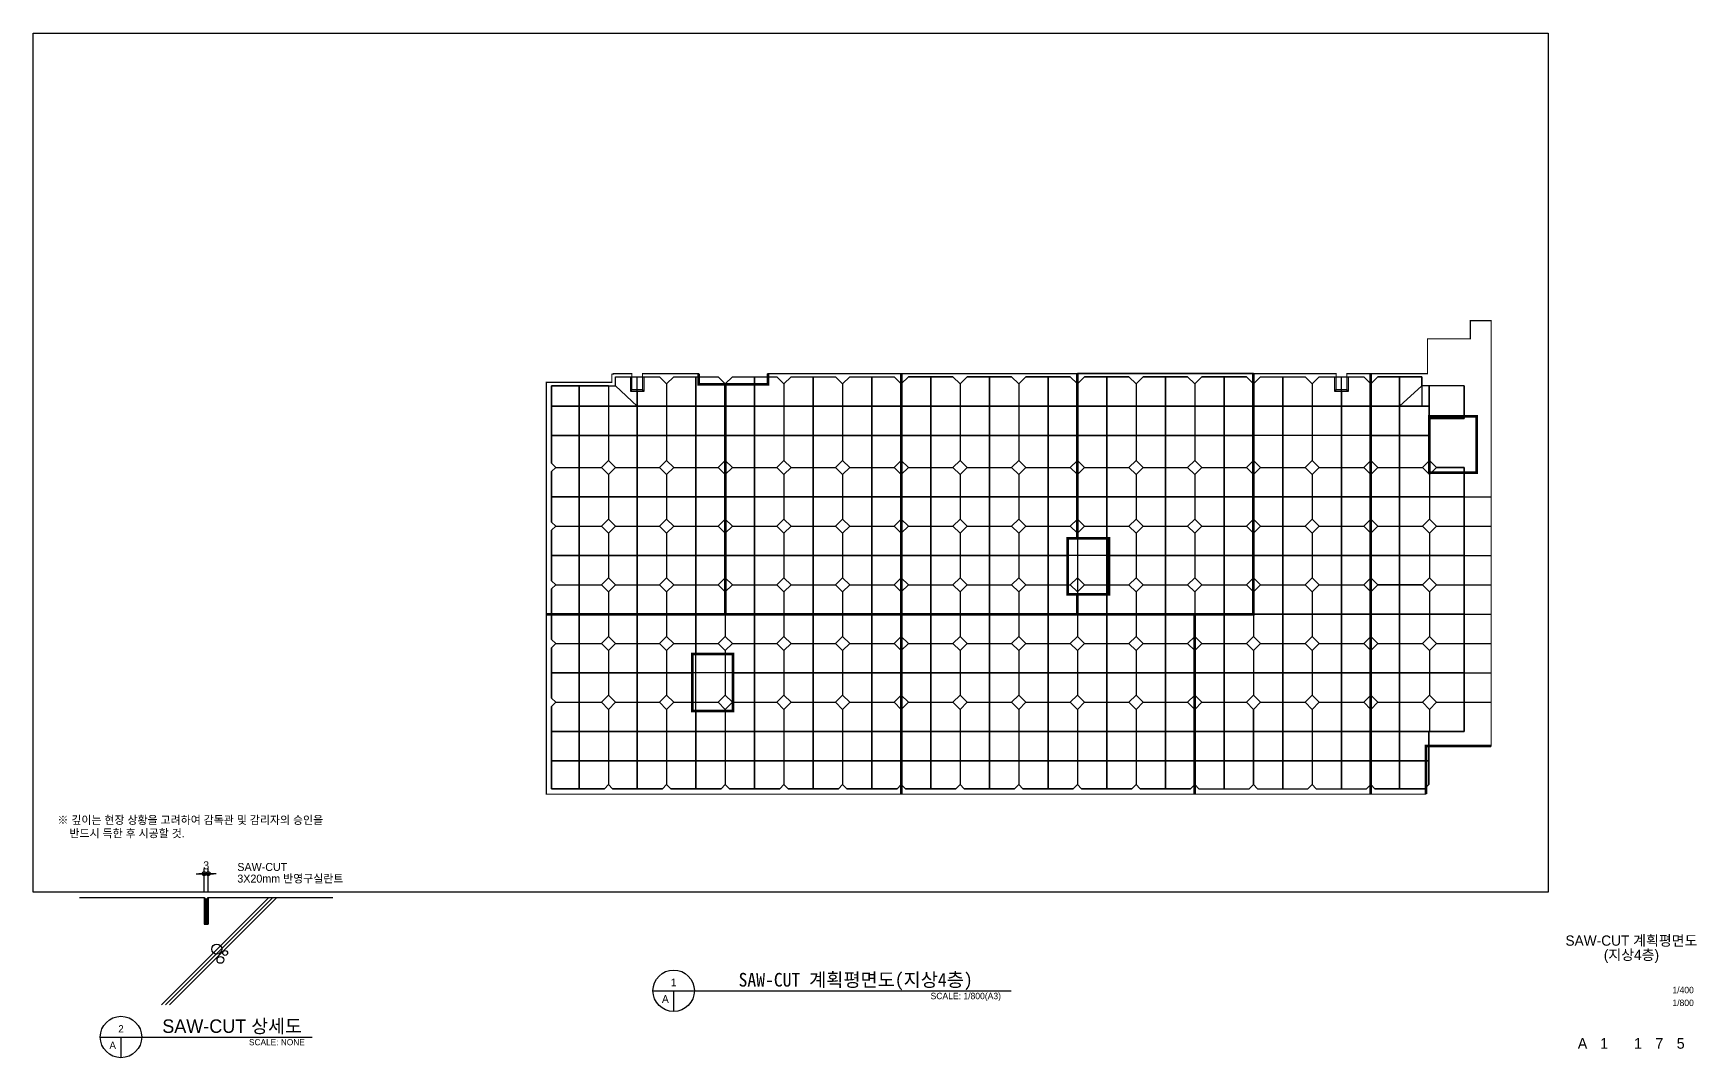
# Model space of a CAD drawing. Header units: millimetres. Extents: x -552870 to 1405794, y -1345622 to 197746.
# Drawn here: x 8000 to 319839, y -915813 to -723854 of the extents above; entities that cross this region are included whole.
import ezdxf
from ezdxf.enums import TextEntityAlignment as Align

# ---------------------------------------------------------------- set-up
doc = ezdxf.new("R2010")
doc.units = ezdxf.units.MM
doc.header["$LTSCALE"] = 1000
doc.header["$MEASUREMENT"] = 0
doc.header["$PDSIZE"] = -10
doc.layers.get('0').update_dxf_attribs({"linetype": 'CONTINUOUS'})
doc.layers.get('Defpoints').update_dxf_attribs({"color": 171, "linetype": 'CONTINUOUS'})
for name, color, linetype in [('CON', 2, 'CONTINUOUS'), ('DIM', 7, 'CONTINUOUS'), ('E3', 8, 'CONTINUOUS'), ('FIN', 5, 'CONTINUOUS'), ('LED', 7, 'CONTINUOUS'), ('SAW-CUT', 6, 'CONTINUOUS'), ('SYM', 7, 'CONTINUOUS'), ('TEXT', 3, 'CONTINUOUS'), ('TEXT-TITLE', 6, 'CONTINUOUS'), ('TEXT-기입', 6, 'CONTINUOUS'), ('WIPEOUT', 6, 'CONTINUOUS')]:
    doc.layers.add(name, color=color, linetype=linetype)
doc.styles.add('CGS', font='cgse', dxfattribs={"bigfont": 'cgs'})
doc.styles.add('궁서체', font='GungsuhChe.ttf')
doc.styles.add('나눔바른고딕', font='')
doc.styles.get('나눔바른고딕').set_extended_font_data('나눔바른고딕')
doc.dimstyles.new('400 NDIM', dxfattribs={"dimscale": 400, "dimtxt": 3, "dimasz": 1, "dimexe": 2, "dimexo": 2, "dimgap": 1.5, "dimtad": 1, "dimdec": 0, "dimrnd": 0.25, "dimdsep": 46, "dimtxsty": '나눔바른고딕', "dimblk": 'DOT0', "dimcen": 1, "dimdle": 8, "dimclrd": 7, "dimclre": 7, "dimclrt": 7, "dimadec": 0, "dimazin": 0, "dimtfac": 1, "dimtdec": 0, "dimtix": 1, "dimtmove": 2, "dimatfit": 3, "dimldrblk": 'DOT0', "dimfxl": 1, "dimtolj": 1, "dimtzin": 0, "dimlwd": -1, "dimlwe": -1, "dimarcsym": 0})

# ---------------------------------------------------------------- blocks, each defined once
blk = doc.blocks.new('DOT0')
blk.add_line((-3, 0), (3, 0))
at = {"color": 6}
blk.add_circle((0, 0), 0.75, dxfattribs=at)
blk = doc.blocks.new('*D419')
at = {"layer": 'Defpoints', "color": 0, "transparency": 16777216}
for p in [(24300, -10316), (23700, -13905), (24300, -13905)]:
    blk.add_point(p, dxfattribs=at)
at = {"layer": 'DIM', "color": 7, "transparency": 16777216}
for p, q in [((23700, -13105), (23700, -9516)), ((24300, -13105), (24300, -9516)), ((23300, -10316), (22900, -10316)), ((23700, -10316), (24300, -10316)), ((24700, -10316), (25100, -10316))]:
    blk.add_line(p, q, dxfattribs=at)
at = {"layer": 'DIM', "color": 7, "transparency": 16777216, "xscale": 400, "yscale": 400, "zscale": 400}
blk.add_blockref('DOT0', (23700, -10316), dxfattribs=at)
at = {"layer": 'DIM', "color": 7, "transparency": 16777216, "xscale": 400, "yscale": 400, "zscale": 400, "rotation": 180}
blk.add_blockref('DOT0', (24300, -10316), dxfattribs=at)
at = {"layer": 'DIM', "color": 7, "transparency": 16777216, "insert": (24000, -9066), "char_height": 1200, "attachment_point": 5, "style": '나눔바른고딕'}
blk.add_mtext('\\A1;3', dxfattribs=at)
blk = doc.blocks.new('A$C4CB6089A')
at = {"layer": 'SYM'}
for p, q in [((8119.8, -34800), (39880.2, -34800)), ((11222.8, -34800), (11222.8, -37903))]:
    blk.add_line(p, q, dxfattribs=at)
blk.add_circle((11222.8, -34800), 3103, dxfattribs=at)
at = {"layer": 'TEXT', "style": '나눔바른고딕'}
blk.add_text('SAW-CUT 상세도', height=2016.97, dxfattribs=at).set_placement((17422.4, -33170.9), align=Align.MIDDLE_LEFT)
for s, p in [('2', (11222.8, -33558.8)), ('A', (9981.6, -36041.2))]:
    blk.add_text(s, height=1086.1, dxfattribs=at).set_placement(p, align=Align.MIDDLE)
blk.add_text('SCALE: NONE', height=930.909, dxfattribs=at).set_placement((38794.6, -35110.3), align=Align.TOP_RIGHT)
blk.add_wipeout([(0, 0), (0, -30000), (48000, -30000), (48000, 0)]).dxf.layer = 'WIPEOUT'
at = {"layer": 'FIN', "ltscale": 1000}
h = blk.add_hatch(dxfattribs=at)
h.set_pattern_fill('ANSI37', color=256, scale=50)
h.set_pattern_definition([(45, (-2497979.52, -916950.34), (-112.2532015, 112.2532015), []), (135, (-2497979.52, -916950.34), (-112.2532015, -112.2532015), [])])
edge = h.paths.add_edge_path()
edge.add_line((23700, -17905.3), (24300, -17905.3))
edge.add_line((24300, -17905.3), (24300, -13905.3))
edge.add_arc((24000, -13780.3), 325, 202.619865, 337.380135, ccw=False)
edge.add_line((23700, -13905.3), (23700, -17905.3))
at = {"layer": 'CON'}
for p, q in [((5000, -13905.3), (23700, -13905.3)), ((23700, -13905.3), (23700, -17905.3)), ((24300, -13905.3), (43000, -13905.3)), ((24300, -13905.3), (24300, -17905.3)), ((23700, -17905.3), (24300, -17905.3))]:
    blk.add_line(p, q, dxfattribs=at)
at = {"layer": 'E3'}
for p, q in [((33417.8, -13905.3, -605856.8), (17323.1, -30000, -605856.8)), ((34017.8, -13905.3, -605856.8), (17923.1, -30000, -605856.8)), ((34617.8, -13905.3, -605856.8), (18523.1, -30000, -605856.8))]:
    blk.add_line(p, q, dxfattribs=at)
for centre, radius in [((25594, -21625.3), 740.8), ((26850.1, -22198), 363.1), ((26127.9, -23250.3), 502.9)]:
    blk.add_circle(centre, radius, dxfattribs=at)
at = {"layer": 'FIN', "ltscale": 1000}
blk.add_arc((24000, -13780.3), 325, 202.619865, 337.380135, dxfattribs=at)
at = {"layer": 'LED', "ltscale": 0.5}
blk.add_lwpolyline([(24000, -14005.3, 0, 400, 0), (24600, -12966, 0, 0, 0), (26712.7, -9306.7, 0, 0, 0), (28468.6, -9306.7, 0, 0, 0)], format="xyseb", dxfattribs=at)
at = {"layer": 'TEXT', "style": '나눔바른고딕'}
for s, p in [('※ 깊이는 현장 상황을 고려하여 감독관 및 감리자의 승인을', (1699.5, -2270)), ('반드시 득한 후 시공할 것.', (3499.5, -4270)), ('SAW-CUT', (28673.1, -9306.7)), ('3X20mm 반영구실란트', (28673.1, -11053))]:
    blk.add_text(s, height=1200, dxfattribs=at).set_placement(p, align=Align.MIDDLE_LEFT)
at = {"layer": 'DIM'}
dim = blk.add_linear_dim(base=(24300, -10315.8), p1=(23700, -13905.3), p2=(24300, -13905.3), text='3', dimstyle='400 NDIM', dxfattribs=at)
dim.commit()
dim.dimension.update_dxf_attribs({"geometry": '*D419', "text_midpoint": (24000, -9065.8)})

msp = doc.modelspace()

# ---------------------------------------------------------------- linework, layer by layer
at = {"color": 6, "ltscale": 10000}
msp.add_line((268306, -788209), (268306, -793709), dxfattribs=at)
at = {"color": 2, "ltscale": 10000, "const_width": 200}
for points in [[(281280, -857407), (281280, -777709), (277395, -777709), (277395, -781124), (269355, -781124), (269355, -787634), (258730, -787634), (258730, -866409), (269080, -866409), (269080, -857409), (281280, -857407)], [(104180, -789259), (104180, -832709), (137730, -832709), (137730, -789634), (132730, -789634), (132730, -787634), (122230, -787634), (122230, -790634), (120230, -790634), (120230, -787634), (116743, -787634), (116743, -787709), (116480, -787709), (116480, -789259), (104180, -789259)], [(137730, -789634), (137730, -832709), (170730, -832709), (170730, -787634), (145730, -787634), (145730, -789634), (137730, -789634), (137730, -789634)], [(203730, -787634), (203730, -818509), (201930, -818509), (201930, -829009), (203730, -829009), (203730, -832709), (170730, -832709), (170730, -787634), (203730, -787634)], [(236730, -827459), (236730, -787634), (203730, -787634), (203730, -818509), (209680, -818509), (209680, -829009), (203730, -829009), (203730, -832709), (236730, -832709), (236730, -827459)], [(258730, -866409), (225730, -866409), (225728, -832709), (236729, -832709), (236730, -787634), (252230, -787634), (252230, -790634), (254230, -790634), (254230, -787634), (258730, -787634), (258730, -866409)], [(269730, -795609), (269730, -806209), (278580, -806209), (278580, -795609), (269730, -795609)], [(104180, -832709), (104180, -866409), (170730, -866409), (170730, -832719), (104180, -832709)], [(170730, -832719), (170730, -866409), (225730, -866409), (225730, -832709), (170730, -832719), (170730, -866409)], [(131580, -840159), (131580, -850859), (139180, -850859), (139180, -840159), (131580, -840159)]]:
    msp.add_lwpolyline(points, dxfattribs=at)
at = {"color": 114, "ltscale": 10000, "true_color": 0x139b48}
for points in [[(105180, -832709), (105180, -827984), (105954, -827209), (105180, -826435), (105180, -816984), (105954, -816209), (105180, -815435), (105180, -805984), (105954, -805209), (105180, -804435), (105180, -789909), (117154, -789909), (117154, -788209), (119930, -788209), (119930, -790934), (122530, -790934), (122530, -788209), (125406, -788209), (126730, -789534), (128054, -788209), (136406, -788209), (137730, -789534), (137730, -803885), (136406, -805209), (137730, -806534), (137730, -814885), (136406, -816209), (137730, -817534), (137730, -825885), (136406, -827209), (137730, -828534), (137730, -832709)], [(132230, -788209), (132230, -832709)], [(137730, -789534), (139054, -788209), (147406, -788209), (148730, -789534), (150054, -788209), (158406, -788209), (159730, -789534), (161054, -788209), (169406, -788209), (170730, -789534)], [(143230, -788209), (143230, -832709)], [(154230, -788209), (154230, -832709)], [(165230, -788209), (165230, -832709)], [(203730, -789534), (202406, -788209), (194054, -788209), (192730, -789534), (191406, -788209), (183054, -788209), (181730, -789534), (180406, -788209), (172054, -788209), (170730, -789534), (170730, -803885), (172054, -805209), (170730, -806534), (170730, -814885), (172054, -816209), (170730, -817534), (170730, -825885), (172054, -827209), (170730, -828534), (170730, -832709)], [(176230, -788209), (176230, -832709)], [(187230, -788209), (187230, -832709)], [(198230, -788209), (198230, -832709)], [(236730, -789534), (235406, -788209), (227054, -788209), (225730, -789534), (224406, -788209), (216054, -788209), (214730, -789534), (213406, -788209), (205054, -788209), (203730, -789534), (203730, -803885), (205054, -805209), (203730, -806534), (203730, -814885), (205054, -816209), (203730, -817534)], [(209230, -788209), (209230, -832709)], [(220230, -788209), (220230, -832709)], [(231230, -788209), (231230, -832709)], [(238054, -827209), (236730, -825885), (236729, -817533), (238054, -816209), (236730, -814885), (236730, -806534), (238054, -805209), (236730, -803885), (236730, -789534), (238054, -788209), (246406, -788209), (247730, -789534), (249054, -788209), (251930, -788209), (251930, -790934), (254530, -790934), (254530, -788209), (257406, -788209), (258730, -789534)], [(242230, -788209), (242230, -827209)], [(276255, -827209), (276255, -805209), (271054, -805209), (269730, -803885), (269730, -796059), (276255, -796059), (276255, -789909), (268306, -789909), (268306, -788209), (260054, -788209), (258730, -789534), (258730, -803885), (260054, -805209), (258730, -806534), (258730, -814885), (260054, -816209), (258730, -817534), (258730, -825885), (260054, -827209), (258730, -828534), (258730, -836885), (260054, -838209), (258730, -839534), (258730, -847885), (260054, -849209), (258730, -850534), (258730, -864635), (259504, -865409), (268856, -865409), (269630, -864635), (269630, -854709), (276255, -854709), (276255, -827209)], [(264130, -788209), (264130, -827209), (264130, -865409)], [(110330, -789909), (110330, -832709)], [(115830, -789909), (115830, -803885)], [(117154, -789909), (121230, -793709)], [(120230, -790634), (119930, -790934)], [(121230, -790934), (121230, -832709)], [(122230, -790634), (122530, -790934)], [(126730, -789534), (126730, -803885)], [(148730, -789534), (148730, -803885)], [(159730, -789534), (159730, -803885)], [(181730, -789534), (181730, -803885)], [(192730, -789534), (192730, -803885)], [(214730, -789534), (214730, -803885)], [(225730, -789534), (225730, -803885)], [(247730, -789534), (247730, -803885)], [(252230, -790634), (251930, -790934)], [(253230, -790934), (253230, -827209)], [(254230, -790634), (254530, -790934)], [(268306, -789909), (264130, -793709)], [(269730, -796059), (269730, -789909)], [(105182, -793709), (137730, -793709)], [(137730, -793709), (170730, -793709)], [(170730, -793709), (203730, -793709)], [(203730, -793709), (236730, -793709)], [(236730, -793709), (258730, -793709)], [(258730, -793709), (269730, -793709)], [(105180, -799209), (137730, -799209)], [(137730, -799209), (170730, -799209)], [(170730, -799209), (203730, -799209)], [(203730, -799209), (236730, -799209)], [(258730, -799209), (236730, -799209)], [(258730, -799209), (269730, -799209)], [(115830, -803885), (114506, -805209), (115830, -806534), (117154, -805209), (115830, -803885)], [(126730, -803885), (125406, -805209), (126730, -806534), (128054, -805209), (126730, -803885)], [(137730, -803885), (139054, -805209), (137730, -806534)], [(148730, -803885), (147406, -805209), (148730, -806534), (150054, -805209), (148730, -803885)], [(159730, -803885), (158406, -805209), (159730, -806534), (161054, -805209), (159730, -803885)], [(170730, -803885), (169406, -805209), (170730, -806534)], [(181730, -803885), (180406, -805209), (181730, -806534), (183054, -805209), (181730, -803885)], [(192730, -803885), (191406, -805209), (192730, -806534), (194054, -805209), (192730, -803885)], [(203730, -803885), (202406, -805209), (203730, -806534)], [(214730, -803885), (213406, -805209), (214730, -806534), (216054, -805209), (214730, -803885)], [(225730, -803885), (224406, -805209), (225730, -806534), (227054, -805209), (225730, -803885)], [(236730, -803885), (235406, -805209), (236730, -806534)], [(247730, -803885), (246406, -805209), (247730, -806534), (249054, -805209), (247730, -803885)], [(258730, -803885), (257406, -805209), (258730, -806534)], [(269730, -803885), (268406, -805209), (269730, -806534), (271054, -805209)], [(105954, -805209), (114506, -805209)], [(115830, -806534), (115830, -814885)], [(117154, -805209), (125506, -805209)], [(126730, -806534), (126730, -814885)], [(128054, -805209), (136406, -805209)], [(139054, -805209), (147406, -805209)], [(148730, -806534), (148730, -814885)], [(150054, -805209), (158406, -805209)], [(159730, -806534), (159730, -814885)], [(161054, -805209), (169406, -805209)], [(172054, -805209), (180406, -805209)], [(181730, -806534), (181730, -814885)], [(183054, -805209), (191406, -805209)], [(192730, -806534), (192730, -814885)], [(194054, -805209), (202406, -805209)], [(205054, -805209), (213406, -805209)], [(214730, -806534), (214730, -814885)], [(216054, -805209), (224406, -805209)], [(225730, -806534), (225730, -814885)], [(227054, -805209), (235406, -805209)], [(238054, -805209), (246406, -805209)], [(247730, -806534), (247730, -814885)], [(249054, -805209), (257406, -805209)], [(260054, -805209), (268406, -805209)], [(269730, -806534), (269730, -814885)], [(105182, -810709), (137730, -810709)], [(137730, -810709), (170730, -810709)], [(170730, -810709), (203730, -810709)], [(203730, -810709), (236730, -810709)], [(236729, -810709), (258730, -810709)], [(258730, -810709), (281280, -810709)], [(105954, -816209), (114506, -816209)], [(115830, -814885), (114506, -816209), (115830, -817534), (117154, -816209), (115830, -814885)], [(117054, -816209), (125406, -816209)], [(126730, -814885), (125406, -816209), (126730, -817534), (128054, -816209), (126730, -814885)], [(128054, -816209), (136406, -816209)], [(137730, -814885), (139054, -816209), (137730, -817534)], [(139054, -816209), (147406, -816209)], [(148730, -814885), (147406, -816209), (148730, -817534), (150054, -816209), (148730, -814885)], [(150054, -816209), (158406, -816209)], [(159730, -814885), (158406, -816209), (159730, -817534), (161054, -816209), (159730, -814885)], [(161054, -816209), (169406, -816209)], [(170730, -814885), (169406, -816209), (170730, -817534)], [(172054, -816209), (180406, -816209)], [(181730, -814885), (180406, -816209), (181730, -817534), (183054, -816209), (181730, -814885)], [(183054, -816209), (191406, -816209)], [(192730, -814885), (191406, -816209), (192730, -817534), (194054, -816209), (192730, -814885)], [(194054, -816209), (202406, -816209)], [(203730, -814885), (202406, -816209), (203730, -817534)], [(205054, -816209), (213406, -816209)], [(214730, -814885), (213406, -816209), (214730, -817534), (216054, -816209), (214730, -814885)], [(216054, -816209), (224406, -816209)], [(225730, -814885), (224406, -816209), (225730, -817534), (227054, -816209), (225730, -814885)], [(227054, -816209), (235406, -816209)], [(236730, -814885), (235406, -816209), (236730, -817534)], [(238054, -816209), (246406, -816209)], [(247730, -814885), (246406, -816209), (247730, -817534), (249054, -816209), (247730, -814885)], [(249054, -816209), (257406, -816209)], [(258730, -814885), (257406, -816209), (258730, -817534)], [(260054, -816209), (268406, -816209)], [(269730, -814885), (268406, -816209), (269730, -817534), (271054, -816209), (269730, -814885)], [(271054, -816209), (281280, -816209)], [(115830, -817534), (115830, -825885)], [(126730, -817534), (126730, -825885)], [(148730, -817534), (148730, -825885)], [(159730, -817534), (159730, -825885)], [(181730, -817534), (181730, -825885)], [(192730, -817534), (192730, -825885)], [(214730, -817534), (214730, -825885)], [(225730, -817534), (225730, -825885)], [(247730, -817534), (247730, -825885)], [(269730, -817534), (269730, -825885)], [(105182, -821709), (137730, -821709)], [(137730, -821709), (170730, -821709)], [(170730, -821709), (201930, -821709)], [(209680, -821709), (236729, -821709)], [(236729, -821709), (258730, -821709)], [(258730, -821709), (281280, -821709)], [(115830, -825885), (114506, -827209), (115830, -828534), (117154, -827209), (115830, -825885)], [(126730, -825885), (125406, -827209), (126730, -828534), (128054, -827209), (126730, -825885)], [(137730, -825885), (139054, -827209), (137730, -828534)], [(148730, -825885), (147406, -827209), (148730, -828534), (150054, -827209), (148730, -825885)], [(159730, -825885), (158406, -827209), (159730, -828534), (161054, -827209), (159730, -825885)], [(170730, -825885), (169406, -827209), (170730, -828534)], [(181730, -825885), (180406, -827209), (181730, -828534), (183054, -827209), (181730, -825885)], [(192730, -825885), (191406, -827209), (192730, -828534), (194054, -827209), (192730, -825885)], [(214730, -825885), (213406, -827209), (214730, -828534), (216054, -827209), (214730, -825885)], [(225730, -825885), (224406, -827209), (225730, -828534), (227054, -827209), (225730, -825885)], [(236730, -825885), (235406, -827209), (236730, -828534)], [(247730, -825885), (246406, -827209), (247730, -828534), (249054, -827209), (247730, -825885)], [(258730, -825885), (257406, -827209), (258730, -828534)], [(269730, -825885), (268406, -827209), (269730, -828534), (271054, -827209), (269730, -825885)], [(105954, -827209), (114506, -827209)], [(115830, -828534), (115830, -832709)], [(117154, -827209), (125406, -827209)], [(126730, -828534), (126730, -832709)], [(128054, -827209), (136406, -827209)], [(139054, -827209), (147406, -827209)], [(148730, -828534), (148730, -832709)], [(150054, -827209), (158406, -827209)], [(159730, -828534), (159730, -832709)], [(161054, -827209), (169406, -827209)], [(172054, -827209), (180406, -827209)], [(181730, -828534), (181730, -832709)], [(183054, -827209), (191406, -827209)], [(192730, -828534), (192730, -832709)], [(194054, -827209), (201930, -827209)], [(209680, -827209), (213406, -827209)], [(214730, -828534), (214730, -832709)], [(216054, -827209), (224406, -827209)], [(238054, -827209), (236730, -828534), (236730, -832709), (225730, -832709), (225729, -832709), (225730, -836885), (227054, -838209), (225729, -839533), (225730, -847885), (227054, -849209), (225729, -850533), (225730, -864635), (226504, -865409), (235956, -865409), (236730, -864635), (237504, -865409), (246956, -865409), (247730, -864635), (248504, -865409), (257956, -865409), (258730, -864635)], [(225730, -828534), (225730, -832709)], [(227054, -827209), (235406, -827209)], [(238054, -827209), (246406, -827209)], [(242230, -827209), (242230, -865409)], [(246407, -827210), (247730, -828534), (249054, -827210)], [(247730, -828534), (247730, -836885)], [(249054, -827209), (257406, -827209)], [(253230, -827209), (253230, -865409)], [(268406, -827209), (260054, -827209)], [(269730, -828534), (269730, -836885)], [(271054, -827209), (281280, -827209)], [(170730, -864635), (169956, -865409), (160504, -865409), (159730, -864635), (158956, -865409), (149504, -865409), (148730, -864635), (147956, -865409), (138504, -865409), (137730, -864635), (136956, -865409), (127504, -865409), (126730, -864635), (125956, -865409), (116604, -865409), (115830, -864635), (115056, -865409), (105180, -865409), (105180, -849984), (105954, -849209), (105180, -848435), (105180, -838984), (105954, -838209), (105180, -837435), (105180, -832709), (170730, -832709)], [(110330, -832709), (110330, -865409)], [(115830, -832709), (115830, -836885)], [(121230, -832709), (121230, -865409)], [(126730, -832713), (126730, -836885)], [(132230, -832709), (132230, -840159)], [(137730, -832714), (137730, -836885)], [(143230, -832715), (143230, -865409)], [(148730, -832709), (148730, -836885)], [(154230, -832715), (154230, -865409)], [(159730, -832718), (159730, -836885)], [(165230, -832715), (165230, -865409)], [(225730, -864635), (224956, -865409), (215504, -865409), (214730, -864635), (213956, -865409), (204504, -865409), (203730, -864635), (202956, -865409), (193504, -865409), (192730, -864635), (191956, -865409), (182504, -865409), (181730, -864635), (180956, -865409), (171504, -865409), (170730, -864635), (170730, -850534), (172054, -849209), (170730, -847885), (170730, -839534), (172054, -838209), (170730, -836885), (170730, -832709), (225730, -832709)], [(176230, -832709), (176230, -865409)], [(181730, -832709), (181730, -836885)], [(187230, -832709), (187230, -865409)], [(192730, -832709), (192730, -836885)], [(198230, -832709), (198230, -865409)], [(203730, -832709), (203730, -836885)], [(209230, -832709), (209230, -865409)], [(214730, -832709), (214730, -836885)], [(220230, -832709), (220230, -865409)], [(225730, -832709), (225730, -836885)], [(231230, -832709), (231230, -865409)], [(236729, -832709), (258730, -832709)], [(236730, -832709), (236730, -836885)], [(258730, -832709), (281280, -832709)], [(105954, -838209), (114506, -838209)], [(115830, -836885), (114506, -838209), (115830, -839534), (117154, -838209), (115830, -836885)], [(117153, -838211), (125406, -838211)], [(126730, -836885), (125406, -838209), (126730, -839534), (128054, -838209), (126730, -836885)], [(128054, -838209), (136406, -838209)], [(137730, -836885), (136406, -838209), (137730, -839534), (139054, -838209), (137730, -836885)], [(139054, -838209), (147406, -838209)], [(148730, -836885), (147406, -838209), (148730, -839534), (150054, -838209), (148730, -836885)], [(150054, -838209), (158406, -838209)], [(159730, -836885), (158406, -838209), (159730, -839534), (161054, -838209), (159730, -836885)], [(161054, -838209), (169406, -838209)], [(170730, -836885), (169406, -838209), (170730, -839534)], [(172054, -838209), (180406, -838209)], [(181730, -836885), (180406, -838209), (181730, -839534), (183054, -838209), (181730, -836885)], [(183054, -838209), (191406, -838209)], [(192730, -836885), (191406, -838209), (192730, -839534), (194054, -838209), (192730, -836885)], [(194054, -838209), (202406, -838209)], [(203730, -836885), (202406, -838209), (203730, -839534), (205054, -838209), (203730, -836885)], [(205054, -838209), (213406, -838209)], [(214730, -836885), (213406, -838209), (214730, -839534), (216054, -838209), (214730, -836885)], [(216054, -838209), (224406, -838209)], [(225730, -836885), (224406, -838209), (225730, -839534)], [(227054, -838209), (235406, -838209)], [(236730, -836885), (235406, -838209), (236730, -839534), (238054, -838209), (236730, -836885)], [(238054, -838209), (246406, -838209)], [(247730, -836885), (246406, -838209), (247730, -839534), (249054, -838209), (247730, -836885)], [(249054, -838209), (257406, -838209)], [(258730, -836885), (257406, -838209), (258730, -839534)], [(260054, -838209), (268406, -838209)], [(269730, -836885), (268406, -838209), (269730, -839534), (271054, -838209), (269730, -836885)], [(271054, -838209), (281280, -838209)], [(115830, -839534), (115830, -847885)], [(126730, -839534), (126730, -847885)], [(137730, -839534), (137730, -840159)], [(148730, -839534), (148730, -847885)], [(159730, -839534), (159730, -847885)], [(181730, -839534), (181730, -847885)], [(192730, -839534), (192730, -847885)], [(203730, -839534), (203730, -847885)], [(214730, -839534), (214730, -847885)], [(225730, -839534), (225730, -847885)], [(236730, -839534), (236730, -847885)], [(247730, -839534), (247730, -847885)], [(269730, -839534), (269730, -847885)], [(105180, -843709), (131580, -843709)], [(139180, -843709), (170730, -843709)], [(170730, -843709), (225730, -843709)], [(225730, -843709), (258730, -843709)], [(258730, -843709), (281280, -843709)], [(115830, -847885), (114506, -849209), (115830, -850534), (117154, -849209), (115830, -847885)], [(126730, -847885), (125406, -849209), (126730, -850534), (128054, -849209), (126730, -847885)], [(148730, -847885), (147406, -849209), (148730, -850534), (150054, -849209), (148730, -847885)], [(159730, -847885), (158406, -849209), (159730, -850534), (161054, -849209), (159730, -847885)], [(170730, -847885), (169406, -849209), (170730, -850534)], [(181730, -847885), (180406, -849209), (181730, -850534), (183054, -849209), (181730, -847885)], [(192730, -847885), (191406, -849209), (192730, -850534), (194054, -849209), (192730, -847885)], [(203730, -847885), (202406, -849209), (203730, -850534), (205054, -849209), (203730, -847885)], [(214730, -847885), (213406, -849209), (214730, -850534), (216054, -849209), (214730, -847885)], [(225730, -847885), (224406, -849209), (225730, -850534)], [(236730, -847885), (235406, -849209), (236730, -850534), (238054, -849209), (236730, -847885)], [(247730, -847885), (246406, -849209), (247730, -850534), (249054, -849209), (247730, -847885)], [(258730, -847885), (257406, -849209), (258730, -850534)], [(269730, -847885), (268406, -849209), (269730, -850534), (271054, -849209), (269730, -847885)], [(105954, -849209), (114506, -849209)], [(115830, -850534), (115830, -864635)], [(117154, -849209), (125406, -849209)], [(126730, -850534), (126730, -864635)], [(128053, -849209), (131580, -849209)], [(132230, -850859), (132230, -865409)], [(137730, -850534), (137730, -864635)], [(139180, -849209), (147406, -849209)], [(148730, -850534), (148730, -864635)], [(150054, -849209), (158406, -849209)], [(159730, -850534), (159730, -864635)], [(161053, -849209), (169406, -849209)], [(172054, -849209), (180406, -849209)], [(181730, -850534), (181730, -864635)], [(183054, -849209), (191406, -849209)], [(192730, -850534), (192730, -864635)], [(194054, -849209), (202406, -849209)], [(203730, -850534), (203730, -864635)], [(205054, -849209), (213406, -849209)], [(214730, -850534), (214730, -864635)], [(216054, -849209), (224406, -849209)], [(225730, -850534), (225730, -864635)], [(227054, -849209), (235406, -849209)], [(236730, -864635), (236730, -850534)], [(238054, -849209), (246406, -849209)], [(247730, -850534), (247730, -864635)], [(249054, -849209), (257406, -849209)], [(260054, -849209), (268406, -849209)], [(269730, -850534), (269730, -854709)], [(271054, -849209), (281280, -849209)], [(105180, -854709), (170730, -854709)], [(170730, -854709), (225730, -854709)], [(225730, -854709), (258730, -854709)], [(258730, -854709), (269630, -854709)], [(105180, -860209), (170730, -860209)], [(170730, -860209), (225730, -860209)], [(225730, -860209), (258730, -860209)], [(258730, -860209), (269630, -860209)]]:
    msp.add_lwpolyline(points, dxfattribs=at)
at = {"color": 1, "ltscale": 10000, "const_width": 500}
for points in [[(137730, -789634), (132730, -789634), (132730, -787634)], [(137730, -789634), (137730, -832709), (170730, -832709), (170730, -787634)], [(137730, -789634), (145730, -789634), (145730, -787634)], [(170730, -832709), (203730, -832709), (203730, -829009), (201930, -829009), (201930, -818509), (203730, -818509), (203730, -816509), (203730, -787634)], [(236730, -787634), (236730, -832709), (203730, -832714)], [(258730, -787634), (258730, -866409)], [(203730, -818509), (209680, -818509), (209680, -829009), (203730, -829009)], [(137730, -832709), (104180, -832709)], [(170730, -832709), (170730, -866409)], [(225729, -832709), (225730, -866409)], [(131580, -840159), (131580, -850859), (139180, -850859), (139180, -840159), (131580, -840159)], [(281280, -857407), (269080, -857409), (269080, -866409)]]:
    msp.add_lwpolyline(points, dxfattribs=at)
at = {"color": 3, "ltscale": 10000}
msp.add_lwpolyline([(203730, -787634), (203730, -832709), (236730, -832709), (236730, -787634), (203730, -787634)], dxfattribs=at)
at = {"color": 2, "ltscale": 10000}
for points in [[(203730, -787634), (203730, -818509), (209680, -818509), (209680, -829009), (203730, -829009), (203730, -832709), (236730, -832709), (236730, -787634), (203730, -787634)], [(236730, -827459), (236730, -832709), (203730, -832709), (203730, -829009), (209680, -829009), (209680, -818509), (203730, -818509), (203730, -787634), (236730, -787634), (236729, -827447)], [(203730, -818509), (201930, -818509), (201930, -829009), (203730, -829009)], [(203730, -818509), (209680, -818509), (209680, -829009), (203730, -829009)]]:
    msp.add_lwpolyline(points, dxfattribs=at)
at = {"color": 1, "ltscale": 10000, "const_width": 500}
msp.add_lwpolyline([(269730, -795609), (269730, -796059), (269730, -806209), (278580, -806209), (278580, -805209), (278580, -795609)], close=True, dxfattribs=at)
at = {"color": 2, "ltscale": 10000}
msp.add_lwpolyline([(131580, -840159), (131580, -850859), (133580, -850859), (139180, -850859), (139180, -840159)], close=True, dxfattribs=at)
at = {"layer": 'SAW-CUT', "ltscale": 10000}
for p, q in [((117154, -788209), (125406, -788209)), ((121230, -865409), (121230, -788209)), ((128054, -788209), (136406, -788209)), ((132230, -865409), (132230, -788209)), ((139054, -788209), (147406, -788209)), ((143230, -865409), (143230, -788209)), ((150054, -788209), (158406, -788209)), ((154230, -865409), (154230, -788209)), ((161054, -788209), (169406, -788209)), ((165230, -865409), (165230, -788209)), ((172054, -788209), (180406, -788209)), ((176230, -865409), (176230, -788209)), ((183054, -788209), (191406, -788209)), ((187230, -865409), (187230, -788209)), ((194054, -788209), (202406, -788209)), ((198230, -865409), (198230, -788209)), ((205054, -788209), (213406, -788209)), ((209230, -865409), (209230, -788209)), ((216054, -788209), (224406, -788209)), ((220230, -865409), (220230, -788209)), ((227054, -788209), (235406, -788209)), ((231230, -865409), (231230, -788209)), ((238054, -788209), (246406, -788209)), ((242230, -865409), (242230, -788209)), ((249054, -788209), (257406, -788209)), ((253230, -865409), (253230, -788209)), ((260054, -788209), (268306, -788209)), ((264130, -865409), (264130, -788209)), ((115830, -789909), (105180, -789909)), ((105180, -789909), (105180, -804435)), ((110330, -865409), (110330, -789909)), ((115830, -789909), (115830, -803885)), ((126730, -789534), (126730, -803885)), ((137730, -789534), (137730, -803885)), ((148730, -789534), (148730, -803885)), ((159730, -789534), (159730, -803885)), ((170730, -789534), (170730, -803885)), ((181730, -789534), (181730, -803885)), ((192730, -789534), (192730, -803885)), ((203730, -789534), (203730, -803885)), ((214730, -789534), (214730, -803885)), ((225730, -789534), (225730, -803885)), ((236730, -789534), (236730, -803885)), ((247730, -789534), (247730, -803885)), ((258730, -789534), (258730, -803885)), ((276255, -789909), (268306, -789909)), ((269630, -789909), (269630, -803885)), ((269630, -793709), (105180, -793709)), ((269630, -799209), (105180, -799209)), ((105180, -805984), (105180, -815435)), ((105954, -805209), (114506, -805209)), ((115830, -806534), (115830, -814885)), ((117154, -805209), (125406, -805209)), ((126730, -806534), (126730, -814885)), ((128054, -805209), (136406, -805209)), ((137730, -806534), (137730, -814885)), ((139054, -805209), (147406, -805209)), ((148730, -806534), (148730, -814885)), ((150054, -805209), (158406, -805209)), ((159730, -806534), (159730, -814885)), ((161054, -805209), (169406, -805209)), ((170730, -806534), (170730, -814885)), ((172054, -805209), (180406, -805209)), ((181730, -806534), (181730, -814885)), ((183054, -805209), (191406, -805209)), ((192730, -806534), (192730, -814885)), ((194054, -805209), (202406, -805209)), ((203730, -806534), (203730, -814885)), ((205054, -805209), (213406, -805209)), ((214730, -806534), (214730, -814885)), ((216054, -805209), (224406, -805209)), ((225730, -806534), (225730, -814885)), ((227054, -805209), (235406, -805209)), ((236730, -806534), (236730, -814885)), ((238054, -805209), (246406, -805209)), ((247730, -806534), (247730, -814885)), ((249054, -805209), (257406, -805209)), ((258730, -806534), (258730, -814885)), ((260054, -805209), (268306, -805209)), ((269730, -806534), (269730, -814885)), ((276255, -810709), (105180, -810709)), ((105180, -816984), (105180, -826435)), ((105954, -816209), (114506, -816209)), ((117154, -816209), (125406, -816209)), ((128054, -816209), (136406, -816209)), ((139054, -816209), (147406, -816209)), ((150054, -816209), (158406, -816209)), ((161054, -816209), (169406, -816209)), ((172054, -816209), (180406, -816209)), ((183054, -816209), (191406, -816209)), ((194054, -816209), (202406, -816209)), ((205054, -816209), (213406, -816209)), ((216054, -816209), (224406, -816209)), ((227054, -816209), (235406, -816209)), ((238054, -816209), (246406, -816209)), ((249054, -816209), (257406, -816209)), ((260054, -816209), (268306, -816209)), ((271054, -816209), (276255, -816209)), ((115830, -817534), (115830, -825885)), ((126730, -817534), (126730, -825885)), ((137730, -817534), (137730, -825885)), ((148730, -817534), (148730, -825885)), ((159730, -817534), (159730, -825885)), ((170730, -817534), (170730, -825885)), ((181730, -817534), (181730, -825885)), ((192730, -817534), (192730, -825885)), ((203730, -817534), (203730, -825885)), ((214730, -817534), (214730, -825885)), ((225730, -817534), (225730, -825885)), ((236730, -817534), (236730, -825885)), ((247730, -817534), (247730, -825885)), ((258730, -817534), (258730, -825885)), ((269730, -817534), (269730, -825885)), ((276255, -821709), (105180, -821709)), ((105180, -827984), (105180, -837435)), ((105954, -827209), (114506, -827209)), ((115830, -828534), (115830, -836885)), ((117154, -827209), (125406, -827209)), ((126730, -828534), (126730, -836885)), ((128054, -827209), (136406, -827209)), ((137730, -828534), (137730, -836885)), ((139054, -827209), (147406, -827209)), ((148730, -828534), (148730, -836885)), ((150054, -827209), (158406, -827209)), ((159730, -828534), (159730, -836885)), ((161054, -827209), (169406, -827209)), ((170730, -828534), (170730, -836885)), ((172054, -827209), (180406, -827209)), ((181730, -828534), (181730, -836885)), ((183054, -827209), (191406, -827209)), ((192730, -828534), (192730, -836885)), ((194054, -827209), (202406, -827209)), ((203730, -828534), (203730, -836885)), ((205054, -827209), (213406, -827209)), ((214730, -828534), (214730, -836885)), ((216054, -827209), (224406, -827209)), ((225730, -828534), (225730, -836885)), ((227054, -827209), (235406, -827209)), ((236730, -828534), (236730, -836885)), ((238054, -827209), (246406, -827209)), ((247730, -828534), (247730, -836885)), ((249054, -827209), (257406, -827209)), ((258730, -828534), (258730, -836885)), ((260054, -827209), (268406, -827209)), ((269730, -828534), (269730, -836885)), ((271054, -827210), (276255, -827209)), ((276255, -832709), (105180, -832709)), ((105954, -838209), (114506, -838209)), ((117154, -838209), (125406, -838209)), ((128054, -838209), (136406, -838209)), ((139054, -838209), (147406, -838209)), ((150054, -838209), (158406, -838209)), ((161054, -838209), (169406, -838209)), ((172054, -838209), (180406, -838209)), ((183054, -838209), (191406, -838209)), ((194054, -838209), (202406, -838209)), ((205054, -838209), (213406, -838209)), ((216054, -838209), (224406, -838209)), ((227054, -838209), (235406, -838209)), ((238054, -838209), (246406, -838209)), ((249054, -838209), (257406, -838209)), ((260054, -838209), (268306, -838209)), ((271054, -838209), (276255, -838209)), ((105180, -838984), (105180, -848435)), ((115830, -839534), (115830, -847885)), ((126730, -839534), (126730, -847885)), ((137730, -839534), (137730, -847885)), ((148730, -839534), (148730, -847885)), ((159730, -839534), (159730, -847885)), ((170730, -839534), (170730, -847885)), ((181730, -839534), (181730, -847885)), ((192730, -839534), (192730, -847885)), ((203730, -839534), (203730, -847885)), ((214730, -839534), (214730, -847885)), ((225730, -839534), (225730, -847885)), ((236730, -839534), (236730, -847885)), ((247730, -839534), (247730, -847885)), ((258730, -839534), (258730, -847885)), ((269730, -839534), (269730, -847885)), ((276255, -843709), (105180, -843709)), ((105180, -849984), (105180, -865409)), ((105954, -849209), (114506, -849209)), ((115830, -850534), (115830, -864635)), ((117154, -849209), (125406, -849209)), ((126730, -850534), (126730, -864635)), ((128054, -849209), (136406, -849209)), ((137730, -850534), (137730, -864635)), ((139054, -849209), (147406, -849209)), ((148730, -850534), (148730, -864635)), ((150054, -849209), (158406, -849209)), ((159730, -850534), (159730, -864635)), ((161054, -849209), (169406, -849209)), ((170730, -850534), (170730, -864635)), ((172054, -849209), (180406, -849209)), ((181730, -850534), (181730, -864635)), ((183054, -849209), (191406, -849209)), ((192730, -850534), (192730, -864635)), ((194054, -849209), (202406, -849209)), ((203730, -850534), (203730, -864635)), ((205054, -849209), (213406, -849209)), ((214730, -850534), (214730, -864635)), ((216054, -849209), (224406, -849209)), ((225730, -850534), (225730, -864635)), ((227054, -849209), (235406, -849209)), ((236730, -850534), (236730, -864635)), ((238054, -849209), (246406, -849209)), ((247730, -850534), (247730, -864635)), ((249054, -849209), (257406, -849209)), ((258730, -850534), (258730, -864635)), ((260054, -849209), (268306, -849209)), ((269730, -850534), (269730, -854709)), ((271054, -849209), (276255, -849209)), ((269630, -860209), (105180, -860209)), ((105180, -865409), (115056, -865409)), ((116604, -865409), (125956, -865409)), ((127504, -865409), (136956, -865409)), ((138504, -865409), (147956, -865409)), ((149504, -865409), (158956, -865409)), ((160504, -865409), (169956, -865409)), ((171504, -865409), (180956, -865409)), ((182504, -865409), (191956, -865409)), ((193504, -865409), (202956, -865409)), ((204504, -865409), (213956, -865409)), ((215504, -865409), (224956, -865409)), ((226504, -865409), (235956, -865409)), ((237504, -865409), (246956, -865409)), ((248504, -865409), (257956, -865409))]:
    msp.add_line(p, q, dxfattribs=at)
for points in [[(125406, -788209), (126730, -789534), (128054, -788209)], [(136406, -788209), (137730, -789534), (139054, -788209)], [(147406, -788209), (148730, -789534), (150054, -788209)], [(158406, -788209), (159730, -789534), (161054, -788209)], [(169406, -788209), (170730, -789534), (172054, -788209)], [(180406, -788209), (181730, -789534), (183054, -788209)], [(191406, -788209), (192730, -789534), (194054, -788209)], [(202406, -788209), (203730, -789534), (205054, -788209)], [(213406, -788209), (214730, -789534), (216054, -788209)], [(224406, -788209), (225730, -789534), (227054, -788209)], [(235406, -788209), (236730, -789534), (238054, -788209)], [(246406, -788209), (247730, -789534), (249054, -788209)], [(257406, -788209), (258730, -789534), (260054, -788209)], [(276255, -789909), (276255, -796059), (269630, -796059), (269630, -803885)], [(105180, -805984), (105954, -805209), (105180, -804435)], [(269730, -803885), (268406, -805209), (269730, -806534), (271054, -805209)], [(271054, -805209), (276255, -805209), (276255, -854709), (105180, -854709)], [(105180, -816984), (105954, -816209), (105180, -815435)], [(105180, -827984), (105954, -827209), (105180, -826435)], [(105180, -838984), (105954, -838209), (105180, -837435)], [(105180, -849984), (105954, -849209), (105180, -848435)], [(269630, -854709), (269630, -864635), (268856, -865409), (259504, -865409)], [(116604, -865409), (115830, -864635), (115056, -865409)], [(127504, -865409), (126730, -864635), (125956, -865409)], [(138504, -865409), (137730, -864635), (136956, -865409)], [(149504, -865409), (148730, -864635), (147956, -865409)], [(160504, -865409), (159730, -864635), (158956, -865409)], [(171504, -865409), (170730, -864635), (169956, -865409)], [(182504, -865409), (181730, -864635), (180956, -865409)], [(193504, -865409), (192730, -864635), (191956, -865409)], [(204504, -865409), (203730, -864635), (202956, -865409)], [(215504, -865409), (214730, -864635), (213956, -865409)], [(226504, -865409), (225730, -864635), (224956, -865409)], [(237504, -865409), (236730, -864635), (235956, -865409)], [(248504, -865409), (247730, -864635), (246956, -865409)], [(259504, -865409), (258730, -864635), (257956, -865409)]]:
    msp.add_lwpolyline(points, dxfattribs=at)
for points in [[(115830, -803885), (114506, -805209), (115830, -806534), (117154, -805209)], [(126730, -803885), (125406, -805209), (126730, -806534), (128054, -805209)], [(137730, -803885), (136406, -805209), (137730, -806534), (139054, -805209)], [(148730, -803885), (147406, -805209), (148730, -806534), (150054, -805209)], [(159730, -803885), (158406, -805209), (159730, -806534), (161054, -805209)], [(170730, -803885), (169406, -805209), (170730, -806534), (172054, -805209)], [(181730, -803885), (180406, -805209), (181730, -806534), (183054, -805209)], [(192730, -803885), (191406, -805209), (192730, -806534), (194054, -805209)], [(203730, -803885), (202406, -805209), (203730, -806534), (205054, -805209)], [(214730, -803885), (213406, -805209), (214730, -806534), (216054, -805209)], [(225730, -803885), (224406, -805209), (225730, -806534), (227054, -805209)], [(236730, -803885), (235406, -805209), (236730, -806534), (238054, -805209)], [(247730, -803885), (246406, -805209), (247730, -806534), (249054, -805209)], [(258730, -803885), (257406, -805209), (258730, -806534), (260054, -805209)], [(115830, -814885), (114506, -816209), (115830, -817534), (117154, -816209)], [(126730, -814885), (125406, -816209), (126730, -817534), (128054, -816209)], [(137730, -814885), (136406, -816209), (137730, -817534), (139054, -816209)], [(148730, -814885), (147406, -816209), (148730, -817534), (150054, -816209)], [(159730, -814885), (158406, -816209), (159730, -817534), (161054, -816209)], [(170730, -814885), (169406, -816209), (170730, -817534), (172054, -816209)], [(181730, -814885), (180406, -816209), (181730, -817534), (183054, -816209)], [(192730, -814885), (191406, -816209), (192730, -817534), (194054, -816209)], [(203730, -814885), (202406, -816209), (203730, -817534), (205054, -816209)], [(214730, -814885), (213406, -816209), (214730, -817534), (216054, -816209)], [(225730, -814885), (224406, -816209), (225730, -817534), (227054, -816209)], [(236730, -814885), (235406, -816209), (236730, -817534), (238054, -816209)], [(247730, -814885), (246406, -816209), (247730, -817534), (249054, -816209)], [(258730, -814885), (257406, -816209), (258730, -817534), (260054, -816209)], [(269730, -814885), (268406, -816209), (269730, -817534), (271054, -816209)], [(115830, -825885), (114506, -827209), (115830, -828534), (117154, -827209)], [(126730, -825885), (125406, -827209), (126730, -828534), (128054, -827209)], [(137730, -825885), (136406, -827209), (137730, -828534), (139054, -827209)], [(148730, -825885), (147406, -827209), (148730, -828534), (150054, -827209)], [(159730, -825885), (158406, -827209), (159730, -828534), (161054, -827209)], [(170730, -825885), (169406, -827209), (170730, -828534), (172054, -827209)], [(181730, -825885), (180406, -827209), (181730, -828534), (183054, -827209)], [(192730, -825885), (191406, -827209), (192730, -828534), (194054, -827209)], [(203730, -825885), (202406, -827209), (203730, -828534), (205054, -827209)], [(214730, -825885), (213406, -827209), (214730, -828534), (216054, -827209)], [(225730, -825885), (224406, -827209), (225730, -828534), (227054, -827209)], [(236730, -825885), (235406, -827209), (236730, -828534), (238054, -827209)], [(247730, -825885), (246406, -827209), (247730, -828534), (249054, -827209)], [(258730, -825885), (257406, -827209), (258730, -828534), (260054, -827209)], [(269730, -825885), (268406, -827209), (269730, -828534), (271054, -827209)], [(115830, -836885), (114506, -838209), (115830, -839534), (117154, -838209)], [(126730, -836885), (125406, -838209), (126730, -839534), (128054, -838209)], [(137730, -836885), (136406, -838209), (137730, -839534), (139054, -838209)], [(148730, -836885), (147406, -838209), (148730, -839534), (150054, -838209)], [(159730, -836885), (158406, -838209), (159730, -839534), (161054, -838209)], [(170730, -836885), (169406, -838209), (170730, -839534), (172054, -838209)], [(181730, -836885), (180406, -838209), (181730, -839534), (183054, -838209)], [(192730, -836885), (191406, -838209), (192730, -839534), (194054, -838209)], [(203730, -836885), (202406, -838209), (203730, -839534), (205054, -838209)], [(214730, -836885), (213406, -838209), (214730, -839534), (216054, -838209)], [(225730, -836885), (224406, -838209), (225730, -839534), (227054, -838209)], [(236730, -836885), (235406, -838209), (236730, -839534), (238054, -838209)], [(247730, -836885), (246406, -838209), (247730, -839534), (249054, -838209)], [(258730, -836885), (257406, -838209), (258730, -839534), (260054, -838209)], [(269730, -836885), (268406, -838209), (269730, -839534), (271054, -838209)], [(115830, -847885), (114506, -849209), (115830, -850534), (117154, -849209)], [(126730, -847885), (125406, -849209), (126730, -850534), (128054, -849209)], [(137730, -847885), (136406, -849209), (137730, -850534), (139054, -849209)], [(148730, -847885), (147406, -849209), (148730, -850534), (150054, -849209)], [(159730, -847885), (158406, -849209), (159730, -850534), (161054, -849209)], [(170730, -847885), (169406, -849209), (170730, -850534), (172054, -849209)], [(181730, -847885), (180406, -849209), (181730, -850534), (183054, -849209)], [(192730, -847885), (191406, -849209), (192730, -850534), (194054, -849209)], [(203730, -847885), (202406, -849209), (203730, -850534), (205054, -849209)], [(214730, -847885), (213406, -849209), (214730, -850534), (216054, -849209)], [(225730, -847885), (224406, -849209), (225730, -850534), (227054, -849209)], [(236730, -847885), (235406, -849209), (236730, -850534), (238054, -849209)], [(247730, -847885), (246406, -849209), (247730, -850534), (249054, -849209)], [(258730, -847885), (257406, -849209), (258730, -850534), (260054, -849209)], [(269730, -847885), (268406, -849209), (269730, -850534), (271054, -849209)]]:
    msp.add_lwpolyline(points, close=True, dxfattribs=at)
at = {"layer": 'SYM'}
for p, q in [((124168, -903260), (191347, -903260)), ((128047, -903260), (128047, -907139))]:
    msp.add_line(p, q, dxfattribs=at)
msp.add_circle((128047, -903260), 3879, dxfattribs=at)

# ---------------------------------------------------------------- block references
at = {"layer": 'TEXT', "xscale": 1.25, "yscale": 1.25, "zscale": 1.25}
msp.add_blockref('A$C4CB6089A', (10414, -868434), dxfattribs=at)

# ---------------------------------------------------------------- texts
at = {"layer": 'TEXT', "style": '나눔바른고딕'}
for s, p in [('1', (128047, -901709)), ('A', (126495, -904812))]:
    msp.add_text(s, height=1440, dxfattribs=at).set_placement(p, align=Align.MIDDLE)
at = {"layer": 'TEXT', "style": '궁서체'}
msp.add_text('SAW-CUT 계획평면도(지상4층)', height=2560, dxfattribs=at).set_placement((140213, -902485))
at = {"layer": 'TEXT', "style": '나눔바른고딕'}
msp.add_text('SCALE: 1/800(A3)', height=1200, dxfattribs=at).set_placement((189413, -903648), align=Align.TOP_RIGHT)
at = {"layer": 'TEXT-TITLE', "style": '나눔바른고딕'}
for s, p in [('SAW-CUT 계획평면도', (307600, -893867)), ('(지상4층)', (307600, -896533))]:
    msp.add_text(s, height=1920, dxfattribs=at).set_placement(p, align=Align.MIDDLE_CENTER)
at = {"layer": 'TEXT-기입', "style": '나눔바른고딕'}
for s, p in [('1/400', (315281, -904088)), ('1/800', (315281, -906488))]:
    msp.add_text(s, height=1200, dxfattribs=at).set_placement(p, align=Align.BOTTOM_LEFT)
at = {"layer": 'TEXT-기입', "style": 'CGS'}
for s, p in [('A', (298431, -913128)), ('1', (302481, -913128)), ('1', (308831, -913128)), ('7', (312831, -913128)), ('5', (316831, -913128))]:
    msp.add_text(s, height=2000, dxfattribs=at).set_placement(p, align=Align.MIDDLE_CENTER)

# ---------------------------------------------------------------- next in the draw order: linework, layer by layer
at = {"layer": 'Defpoints', "ltscale": 10000}
msp.add_lwpolyline([(292000, -884822), (8000, -884822), (8000, -723854), (292000, -723854)], close=True, dxfattribs=at)

doc.saveas('drawing.dxf')
